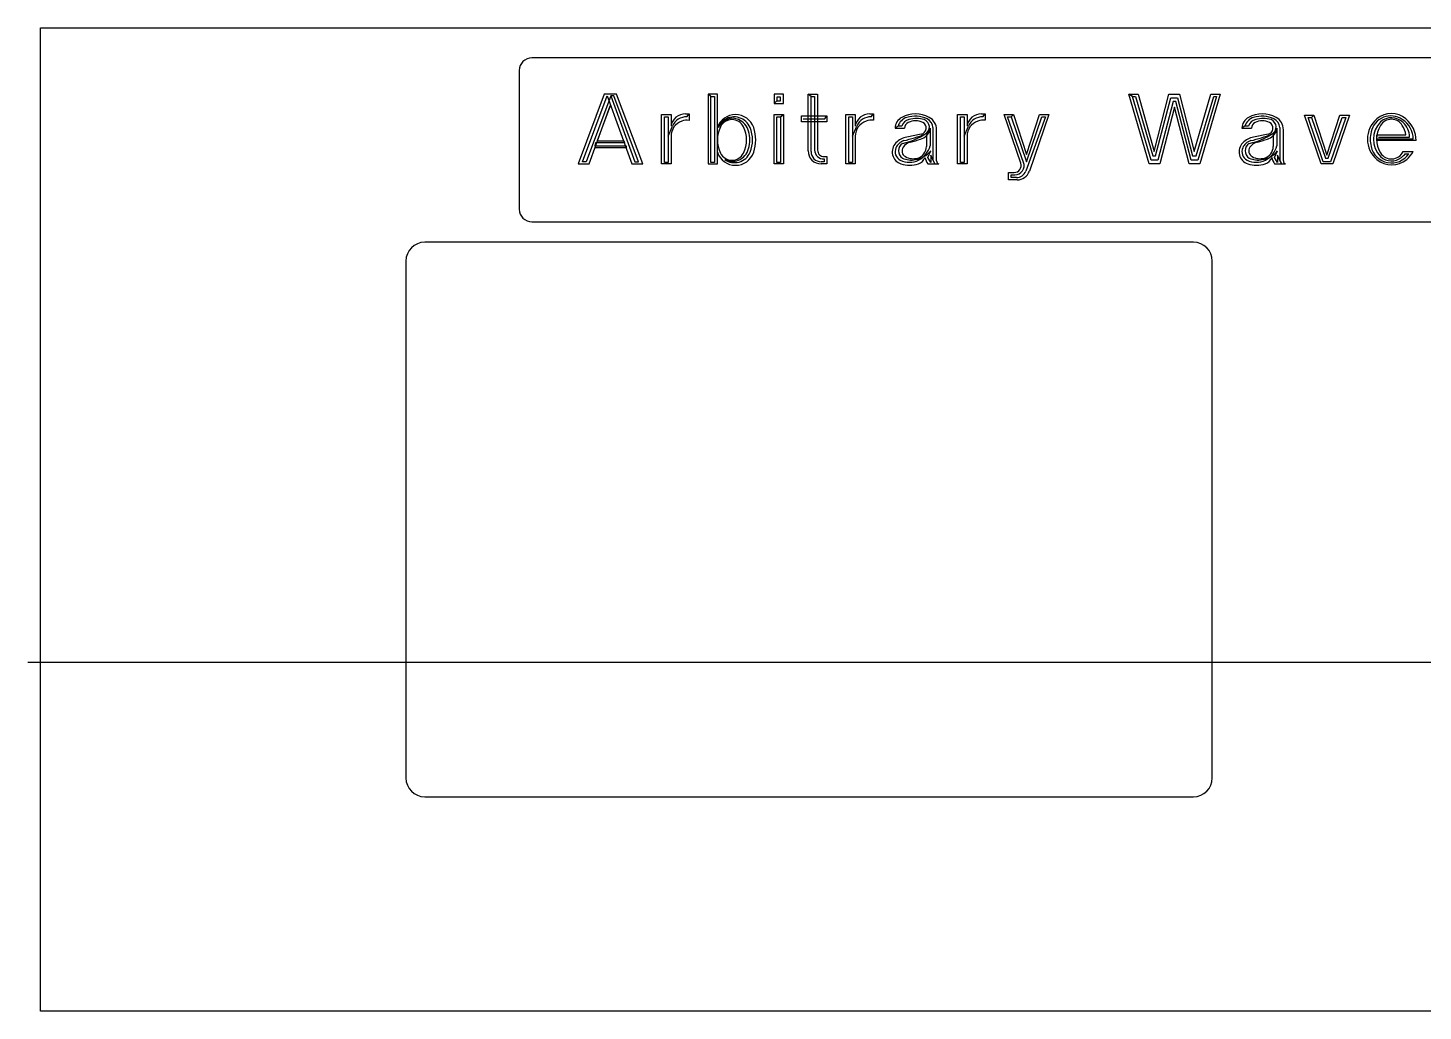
# Model space of a CAD drawing. Header units: millimetres. Extents: x -1 to 221, y 0 to 78.
# Drawn here: x -1 to 109.7, y 0 to 78 of the extents above; entities that cross this region are included whole.
import ezdxf

# ---------------------------------------------------------------- set-up
doc = ezdxf.new("R2010")
doc.units = ezdxf.units.MM
doc.layers.add('Contour', color=7, linetype='CONTINUOUS')
doc.layers.add('Gravure', color=7, linetype='CONTINUOUS')

msp = doc.modelspace()

# ---------------------------------------------------------------- linework, layer by layer
at = {"layer": 'Contour', "color": 7, "linetype": 'CONTINUOUS'}
for p, q in [((0, 0), (0, 78)), ((0, 78), (220, 78)), ((91.5, 61), (30.5, 61)), ((29, 59.5), (29, 18.5)), ((93, 18.5), (93, 59.5)), ((30.5, 17), (91.5, 17)), ((220, 0), (0, 0))]:
    msp.add_line(p, q, dxfattribs=at)
for centre, start, end in [((30.5, 59.5), 90, 180), ((91.5, 59.5), 0, 90), ((30.5, 18.5), 180, 270), ((91.5, 18.5), 270, 360)]:
    msp.add_arc(centre, 1.5, start, end, dxfattribs=at)
at = {"layer": 'Gravure', "color": 232, "linetype": 'CONTINUOUS'}
for p, q in [((181, 75.621), (39, 75.621)), ((38, 74.621), (38, 63.621)), ((39, 62.621), (181, 62.621))]:
    msp.add_line(p, q, dxfattribs=at)
at = {"layer": 'Gravure', "color": 7, "linetype": 'CONTINUOUS'}
for p, q in [((44.7425, 72.739), (42.66988, 67.212)), ((43.01531, 67.38472), (44.97279, 72.62385)), ((45.26066, 72.62385), (43.30318, 67.38472)), ((45.72124, 72.739), (44.7425, 72.739)), ((44.97279, 72.62385), (46.93027, 67.212)), ((45.26066, 72.62385), (47.16056, 67.38472)), ((45.49095, 72.62385), (45.26066, 72.62385)), ((47.44843, 67.38472), (45.49095, 72.62385)), ((47.79386, 67.212), (45.72124, 72.739)), ((53.20674, 72.56628), (52.97645, 72.739)), ((52.97645, 72.739), (52.97645, 67.212)), ((53.7249, 72.739), (52.97645, 72.739)), ((53.20674, 72.56628), (53.4946, 72.56628)), ((53.20674, 67.32715), (53.20674, 72.56628)), ((53.4946, 72.56628), (53.4946, 67.32715)), ((53.7249, 70.09065), (53.7249, 72.739)), ((58.96432, 72.739), (58.21587, 72.739)), ((58.21587, 72.739), (58.21587, 71.99055)), ((58.44617, 72.22084), (58.21587, 71.99055)), ((58.21587, 71.99055), (58.96432, 71.99055)), ((58.73403, 72.50871), (58.44617, 72.50871)), ((58.44617, 72.50871), (58.44617, 72.22084)), ((58.44617, 72.22084), (58.73403, 72.22084)), ((58.73403, 72.22084), (58.73403, 72.50871)), ((58.96432, 71.99055), (58.96432, 72.739)), ((61.15232, 72.56728), (60.92203, 72.74)), ((60.92203, 72.74), (61.67048, 72.74)), ((60.92203, 68.24931), (60.92203, 72.74)), ((61.15232, 72.56728), (61.44019, 72.56728)), ((61.15232, 68.19174), (61.15232, 72.56728)), ((61.44019, 72.56728), (61.44019, 68.30689)), ((61.67048, 72.74), (61.67048, 68.30689)), ((86.66031, 72.56828), (86.37245, 72.741)), ((86.37245, 72.741), (87.1209, 72.741)), ((87.98449, 67.214), (86.37245, 72.741)), ((86.66031, 72.56828), (86.8906, 72.56828)), ((88.15721, 67.50186), (86.66031, 72.56828)), ((86.8906, 72.56828), (88.27235, 67.8473)), ((87.1209, 72.741), (88.3875, 68.19274)), ((88.3875, 68.19274), (89.53896, 72.741)), ((88.50265, 67.8473), (89.71168, 72.45314)), ((89.8844, 72.16527), (88.67536, 67.50186)), ((89.53896, 72.741), (90.40255, 72.741)), ((89.71168, 72.45314), (90.22983, 72.45314)), ((90.11469, 72.16527), (89.8844, 72.16527)), ((91.32372, 67.50186), (90.11469, 72.16527)), ((90.22983, 72.45314), (91.43886, 67.8473)), ((90.40255, 72.741), (91.55401, 68.19274)), ((91.55401, 68.19274), (92.87819, 72.741)), ((91.72673, 67.8473), (93.10848, 72.56828)), ((93.33877, 72.56828), (91.84188, 67.50186)), ((93.62664, 72.741), (92.01459, 67.214)), ((92.87819, 72.741), (93.62664, 72.741)), ((93.10848, 72.56828), (93.33877, 72.56828)), ((43.53347, 67.212), (45.20308, 71.81783)), ((45.20308, 71.81783), (44.16677, 69.05433)), ((49.29145, 67.212), (49.29145, 71.12696)), ((49.29145, 71.12696), (50.0399, 71.12696)), ((49.52174, 67.32715), (49.52174, 70.95424)), ((49.52174, 70.95424), (49.8096, 70.95424)), ((49.8096, 70.95424), (49.8096, 67.32715)), ((49.8096, 70.95424), (49.8096, 69.39977)), ((50.0399, 71.12696), (50.0399, 70.20579)), ((51.19135, 71.18453), (51.47922, 71.18453)), ((51.3065, 70.95424), (51.47922, 71.18453)), ((51.47922, 71.18453), (51.47922, 70.66637)), ((58.21587, 67.212), (58.21587, 71.12696)), ((58.21587, 71.12696), (58.96432, 71.12696)), ((58.44617, 67.32715), (58.44617, 70.95424)), ((58.44617, 70.95424), (58.73403, 70.95424)), ((58.73403, 70.95424), (58.96432, 71.12696)), ((58.73403, 70.95424), (58.73403, 67.32715)), ((58.96432, 71.12696), (58.96432, 67.212)), ((60.40387, 70.55223), (60.40387, 71.01281)), ((60.40387, 71.01281), (62.41893, 71.01281)), ((62.24621, 70.78252), (62.41893, 71.01281)), ((62.41893, 71.01281), (62.41893, 70.55223)), ((63.91645, 67.214), (63.91645, 71.12896)), ((63.91645, 71.12896), (64.6649, 71.12896)), ((64.14674, 67.32915), (64.14674, 70.95624)), ((64.14674, 70.95624), (64.4346, 70.95624)), ((64.4346, 70.95624), (64.4346, 67.32915)), ((64.4346, 70.95624), (64.4346, 69.40177)), ((64.6649, 71.12896), (64.6649, 70.20779)), ((65.81635, 71.18653), (66.10422, 71.18653)), ((65.9315, 70.95624), (66.10422, 71.18653)), ((66.10422, 71.18653), (66.10422, 70.66837)), ((72.78345, 67.214), (72.78345, 71.12896)), ((72.78345, 71.12896), (73.5319, 71.12896)), ((73.01374, 67.32915), (73.01374, 70.95624)), ((73.01374, 70.95624), (73.3016, 70.95624)), ((73.3016, 70.95624), (73.3016, 67.32915)), ((73.3016, 70.95624), (73.3016, 69.40177)), ((73.5319, 71.12896), (73.5319, 70.20779)), ((74.68335, 71.18653), (74.97122, 71.18653)), ((74.7985, 70.95624), (74.97122, 71.18653)), ((74.97122, 71.18653), (74.97122, 70.66837)), ((77.79263, 67.27157), (76.46845, 71.12896)), ((76.46845, 71.12896), (77.2169, 71.12896)), ((78.02292, 67.32915), (76.75631, 70.95624)), ((76.75631, 70.95624), (77.04418, 70.95624)), ((77.04418, 70.95624), (77.2169, 71.12896)), ((77.04418, 70.95624), (78.25321, 67.38672)), ((77.2169, 71.12896), (78.25321, 67.96245)), ((79.7501, 70.95624), (78.19564, 66.63827)), ((78.25321, 67.96245), (79.28952, 71.12896)), ((78.25321, 67.38672), (79.46224, 70.95624)), ((80.03797, 71.12896), (78.4835, 66.63827)), ((79.28952, 71.12896), (80.03797, 71.12896)), ((79.46224, 70.95624), (79.7501, 70.95624)), ((89.99954, 71.70469), (88.84808, 67.214)), ((91.151, 67.214), (89.99954, 71.70469)), ((101.63063, 67.214), (100.30645, 71.07139)), ((100.30645, 71.07139), (101.0549, 71.07139)), ((101.80334, 67.38672), (100.59431, 70.89867)), ((100.59431, 70.89867), (100.88218, 70.89867)), ((100.88218, 70.89867), (101.0549, 71.07139)), ((100.88218, 70.89867), (101.97606, 67.67458)), ((101.0549, 71.07139), (102.09121, 67.90487)), ((102.09121, 67.90487), (103.12752, 71.07139)), ((102.20635, 67.67458), (103.30024, 70.89867)), ((103.5881, 70.89867), (102.37907, 67.38672)), ((103.87597, 71.07139), (102.55179, 67.214)), ((103.12752, 71.07139), (103.87597, 71.07139)), ((103.30024, 70.89867), (103.5881, 70.89867)), ((49.8096, 69.39977), (50.15504, 70.20579)), ((53.95519, 70.14822), (53.7249, 70.09065)), ((53.7249, 67.212), (53.7249, 70.09065)), ((53.7249, 68.13317), (53.7249, 70.09065)), ((62.41893, 70.55223), (60.40387, 70.55223)), ((60.51902, 70.78252), (62.24621, 70.78252)), ((64.4346, 69.40177), (64.78004, 70.20779)), ((68.06203, 70.20779), (67.83174, 70.03507)), ((67.83174, 70.03507), (68.58019, 70.03507)), ((68.3499, 70.20779), (68.06203, 70.20779)), ((70.30738, 69.45934), (70.59524, 70.03507)), ((70.59524, 69.86235), (70.30738, 69.45934)), ((70.59524, 70.03507), (70.59524, 68.65332)), ((70.82553, 70.09265), (70.82553, 67.50186)), ((71.1134, 67.44429), (71.1134, 69.91993)), ((73.3016, 69.40177), (73.64704, 70.20779)), ((95.58503, 70.20779), (95.35474, 70.03507)), ((95.35474, 70.03507), (96.10319, 70.03507)), ((95.8729, 70.20779), (95.58503, 70.20779)), ((97.83038, 69.45934), (98.11824, 70.03507)), ((98.11824, 69.86235), (97.83038, 69.45934)), ((98.11824, 70.03507), (98.11824, 68.65332)), ((98.34853, 70.09265), (98.34853, 67.50186)), ((98.6364, 67.44429), (98.6364, 69.91993)), ((44.05163, 68.88161), (43.99405, 68.65132)), ((46.35454, 68.88161), (44.05163, 68.88161)), ((44.16677, 69.05433), (46.29697, 69.05433)), ((46.29697, 69.05433), (46.35454, 68.88161)), ((50.0399, 69.39977), (50.0399, 67.212)), ((64.6649, 69.40177), (64.6649, 67.214)), ((69.90436, 69.57449), (68.75291, 69.3442)), ((70.30738, 69.45934), (70.30738, 68.59575)), ((73.5319, 69.40177), (73.5319, 67.214)), ((97.42736, 69.57449), (96.27591, 69.3442)), ((97.83038, 69.45934), (97.83038, 68.59575)), ((106.06432, 69.17148), (106.06432, 69.51692)), ((106.06432, 69.51692), (108.36724, 69.51692)), ((108.94297, 69.17148), (106.06432, 69.17148)), ((109.17326, 69.05633), (106.06432, 69.05633)), ((106.17947, 69.3442), (108.6551, 69.3442)), ((43.99405, 68.65132), (46.46969, 68.65132)), ((46.46969, 68.4786), (43.99405, 68.4786)), ((46.46969, 68.65132), (46.46969, 68.4786)), ((62.18864, 67.78873), (62.41893, 67.78873)), ((62.18864, 67.61601), (62.18864, 67.38572)), ((62.41893, 67.78873), (62.41893, 67.213)), ((70.42252, 67.73216), (70.65281, 68.25031)), ((70.65281, 67.32915), (70.42252, 67.73216)), ((70.94068, 67.27157), (70.65281, 67.90487)), ((70.65281, 67.90487), (70.65281, 67.32915)), ((88.27235, 67.8473), (88.50265, 67.8473)), ((91.43886, 67.8473), (91.72673, 67.8473)), ((97.94552, 67.73216), (98.17581, 68.25031)), ((98.17581, 67.32915), (97.94552, 67.73216)), ((98.46368, 67.27157), (98.17581, 67.90487)), ((98.17581, 67.90487), (98.17581, 67.32915)), ((101.97606, 67.67458), (102.20635, 67.67458)), ((108.13695, 68.19274), (108.94297, 68.19274)), ((108.30967, 68.02002), (108.59753, 68.02002)), ((42.66988, 67.212), (43.53347, 67.212)), ((43.30318, 67.38472), (43.01531, 67.38472)), ((46.93027, 67.212), (47.79386, 67.212)), ((47.16056, 67.38472), (47.44843, 67.38472)), ((50.0399, 67.212), (49.29145, 67.212)), ((49.8096, 67.32715), (49.52174, 67.32715)), ((52.97645, 67.212), (53.7249, 67.212)), ((53.4946, 67.32715), (53.20674, 67.32715)), ((58.96432, 67.212), (58.21587, 67.212)), ((58.73403, 67.32715), (58.44617, 67.32715)), ((62.18864, 67.38572), (61.95834, 67.38572)), ((62.41893, 67.213), (61.95834, 67.213)), ((64.6649, 67.214), (63.91645, 67.214)), ((64.4346, 67.32915), (64.14674, 67.32915)), ((70.42252, 67.214), (71.28611, 67.214)), ((70.82553, 67.50186), (70.94068, 67.27157)), ((73.5319, 67.214), (72.78345, 67.214)), ((73.3016, 67.32915), (73.01374, 67.32915)), ((76.81389, 65.9474), (76.81389, 66.52312)), ((76.81389, 66.52312), (77.27447, 66.52312)), ((88.84808, 67.214), (87.98449, 67.214)), ((88.67536, 67.50186), (88.15721, 67.50186)), ((92.01459, 67.214), (91.151, 67.214)), ((91.84188, 67.50186), (91.32372, 67.50186)), ((97.94552, 67.214), (98.80911, 67.214)), ((98.34853, 67.50186), (98.46368, 67.27157)), ((102.55179, 67.214), (101.63063, 67.214)), ((102.37907, 67.38672), (101.80334, 67.38672)), ((77.50476, 65.9474), (76.81389, 65.9474)), ((77.04418, 66.12011), (77.04418, 66.35041)), ((77.04418, 66.35041), (77.33204, 66.35041)), ((77.44719, 66.12011), (77.04418, 66.12011))]:
    msp.add_line(p, q, dxfattribs=at)
at = {"layer": 'Gravure', "color": 154, "linetype": 'CONTINUOUS'}
msp.add_line((221, 27.648), (-1, 27.648), dxfattribs=at)
at = {"layer": 'Gravure', "color": 232, "linetype": 'CONTINUOUS'}
for centre, start, end in [((39, 74.621), 90, 180), ((39, 63.621), 180, 270)]:
    msp.add_arc(centre, 1, start, end, dxfattribs=at)
at = {"layer": 'Gravure', "color": 7, "linetype": 'CONTINUOUS'}
for centre, radius, start, end in [((51.18624, 70.02385), 1.1607, 89.74765, 170.98142), ((51.30013, 69.70407), 1.25018, 89.70818, 156.33956), ((55.16422, 69.60195), 1.52003, 18.75412, 161.24588), ((55.0409, 69.55696), 1.38198, 22.71677, 122.38886), ((65.81124, 70.02585), 1.1607, 89.74765, 170.98142), ((65.92513, 69.70607), 1.25018, 89.70818, 156.33956), ((68.81472, 70.03253), 0.98298, 118.22084, 179.85165), ((69.04943, 69.91127), 1.03096, 106.71531, 163.28469), ((69.44378, 68.8658), 2.30849, 61.71531, 118.28469), ((69.40519, 68.68876), 2.30416, 65.3841, 106.44466), ((70.0317, 69.94234), 1.08193, 358.81324, 422.11785), ((74.67824, 70.02585), 1.1607, 89.74765, 170.98142), ((74.79213, 69.70607), 1.25018, 89.70818, 156.33956), ((96.33772, 70.03253), 0.98298, 118.22084, 179.85165), ((96.57243, 69.91127), 1.03096, 106.71531, 163.28469), ((96.96678, 68.8658), 2.30849, 61.71531, 118.28469), ((96.92819, 68.68876), 2.30416, 65.3841, 106.44466), ((97.5547, 69.94234), 1.08193, 358.81324, 422.11785), ((107.15898, 69.43368), 1.58653, 54.54021, 168.6024), ((107.21578, 69.40254), 1.79804, 50.17875, 129.82125), ((107.21282, 69.54014), 1.3293, 45.95649, 130.34829), ((51.31038, 69.40523), 1.27049, 108.67857, 180.24608), ((51.31152, 69.43596), 1.24179, 82.23857, 109.18262), ((56.10604, 69.11191), 2.38749, 154.2745, 205.7255), ((56.01103, 68.59069), 2.73428, 128.72193, 146.73069), ((54.9378, 69.7787), 1.0498, 64.21174, 159.39108), ((54.87635, 69.69429), 1.02694, 26.23287, 153.76713), ((54.84159, 69.42692), 1.40996, 15.46042, 66.91143), ((53.64667, 69.11191), 2.38749, -25.7255, 25.7255), ((53.66615, 69.11191), 2.62686, 344.75161, 375.24839), ((53.92601, 69.11191), 2.58233, -22.27262, 22.27262), ((53.72494, 69.11191), 3.04044, -18.7783, 18.7783), ((65.93538, 69.40723), 1.27049, 108.67857, 180.24608), ((65.93652, 69.43796), 1.24179, 82.23857, 109.18262), ((69.0721, 69.98427), 0.75601, 101.17181, 162.80262), ((67.33843, 73.91038), 5.19551, 281.87415, 308.8182), ((69.09769, 70.03188), 0.51751, 116.34231, 179.64692), ((69.44378, 69.30074), 1.32638, 64.2745, 115.7255), ((69.53014, 68.75081), 2.06557, 72.98259, 107.01741), ((69.80555, 70.05462), 0.49019, -78.37089, 64.12086), ((69.91862, 70.13798), 0.6264, 295.89972, 429.82509), ((70.03489, 70.06451), 0.79115, 2.03776, 65.34238), ((74.80238, 69.40723), 1.27049, 108.67857, 180.24608), ((74.80352, 69.43796), 1.24179, 82.23857, 109.18262), ((96.5951, 69.98427), 0.75601, 101.17181, 162.80262), ((94.86143, 73.91038), 5.19551, 281.87415, 308.8182), ((96.62069, 70.03188), 0.51751, 116.34231, 179.64692), ((96.96678, 69.30074), 1.32638, 64.2745, 115.7255), ((97.05314, 68.75081), 2.06557, 72.98259, 107.01741), ((97.32855, 70.05462), 0.49019, -78.37089, 64.12086), ((97.44162, 70.13798), 0.6264, 295.89972, 429.82509), ((97.55789, 70.06451), 0.79115, 2.03776, 65.34238), ((107.42487, 69.17148), 2.10944, 130.16395, 229.83605), ((107.79516, 69.17148), 1.99785, 136.2417, 223.7583), ((108.12664, 69.17148), 2.08453, 148.34769, 211.65231), ((107.21578, 69.73439), 1.01377, 31.58481, 148.41519), ((107.11656, 69.17393), 1.82641, -0.07692, 58.18613), ((106.26072, 69.1363), 2.14063, 10.24201, 31.83301), ((107.04885, 69.3137), 1.60654, 1.0878, 47.36769), ((106.90694, 69.05038), 2.26633, 0.15042, 49.88336), ((68.60409, 68.1727), 1.00812, 135.15524, 251.98563), ((69.07354, 67.7031), 1.67213, 101.05508, 135.08989), ((68.82707, 68.08526), 1.01768, 107.40722, 157.14016), ((68.77107, 68.25031), 0.68093, 122.27455, 237.72545), ((68.95394, 69.02276), 1.68237, 244.692, 347.31469), ((69.29099, 67.97099), 1.00194, 104.46174, 145.5223), ((66.07223, 79.90103), 11.11809, 282.73231, 291.75061), ((65.78881, 81.84874), 13.31091, 284.14095, 287.74984), ((69.51492, 70.21487), 1.0949, 287.64431, 316.36645), ((96.12709, 68.1727), 1.00812, 135.15524, 251.98563), ((96.59654, 67.7031), 1.67213, 101.05508, 135.08989), ((96.35007, 68.08526), 1.01768, 107.40722, 157.14016), ((96.29407, 68.25031), 0.68093, 122.27455, 237.72545), ((96.47694, 69.02276), 1.68237, 244.692, 347.31469), ((96.81399, 67.97099), 1.00194, 104.46174, 145.5223), ((93.59523, 79.90103), 11.11809, 282.73231, 291.75061), ((93.31181, 81.84874), 13.31091, 284.14095, 287.74984), ((97.03792, 70.21487), 1.0949, 287.64431, 316.36645), ((108.00699, 69.17148), 2.47125, 166.52798, 193.47202), ((55.16422, 68.62187), 1.52003, 198.75412, 341.24588), ((54.87635, 68.52952), 1.02694, 206.23287, 333.76713), ((54.91785, 68.86405), 1.44506, 244.71459, 289.25983), ((55.07762, 68.65216), 1.34243, 234.63405, 337.25674), ((54.84159, 68.79689), 1.40996, 293.08857, 344.53958), ((61.95288, 68.24385), 1.03086, 179.69622, 270.30378), ((61.95409, 68.18749), 0.80178, 179.69622, 270.30378), ((62.12995, 68.30329), 0.68978, 179.70094, 274.88028), ((62.1859, 68.30415), 0.51543, 179.69622, 270.30378), ((68.5872, 68.17659), 0.76123, 156.46084, 242.41923), ((68.89324, 68.24284), 0.52017, 145.40495, 240.58429), ((69.08681, 69.06772), 1.54995, 244.00436, 283.31526), ((69.26185, 68.87725), 1.25387, 240.15022, 286.43011), ((69.20489, 69.38085), 1.83701, 277.47226, 322.0175), ((69.34174, 68.60032), 0.96565, 286.53111, 359.7291), ((69.41537, 67.99086), 0.8188, 288.4184, 341.5816), ((71.66609, 68.07695), 1.51365, 193.16699, 214.75799), ((96.1102, 68.17659), 0.76123, 156.46084, 242.41923), ((96.41624, 68.24284), 0.52017, 145.40495, 240.58429), ((96.60981, 69.06772), 1.54995, 244.00436, 283.31526), ((96.78485, 68.87725), 1.25387, 240.15022, 286.43011), ((96.72789, 69.38085), 1.83701, 277.47226, 322.0175), ((96.86474, 68.60032), 0.96565, 286.53111, 359.7291), ((96.93837, 67.99086), 0.8188, 288.4184, 341.5816), ((99.18909, 68.07695), 1.51365, 193.16699, 214.75799), ((107.22305, 68.94443), 1.65642, 192.15179, 326.07715), ((107.24457, 68.97494), 1.843, 230.17875, 309.82125), ((107.21369, 68.61376), 1.01472, 211.89666, 335.48612), ((107.22056, 68.73435), 1.28311, 227.40818, 308.64195), ((106.64585, 69.39597), 2.15906, 309.59025, 320.40975), ((107.02324, 69.2348), 2.18432, 309.9151, 331.50609), ((68.9832, 69.35313), 2.24793, 252.10108, 287.89892), ((71.3548, 67.44543), 0.24141, 180.2709, 253.46889), ((77.25654, 67.08912), 0.56628, 271.81439, 378.7953), ((77.32463, 67.08884), 0.73847, 270.57467, 378.99014), ((77.45092, 66.91434), 0.79423, 269.7304, 339.6599), ((77.50015, 66.99264), 1.04526, 270.25284, 340.18234), ((96.5062, 69.35313), 2.24793, 252.10108, 287.89892), ((98.8778, 67.44543), 0.24141, 180.2709, 253.46889)]:
    msp.add_arc(centre, radius, start, end, dxfattribs=at)

doc.saveas('drawing.dxf')
